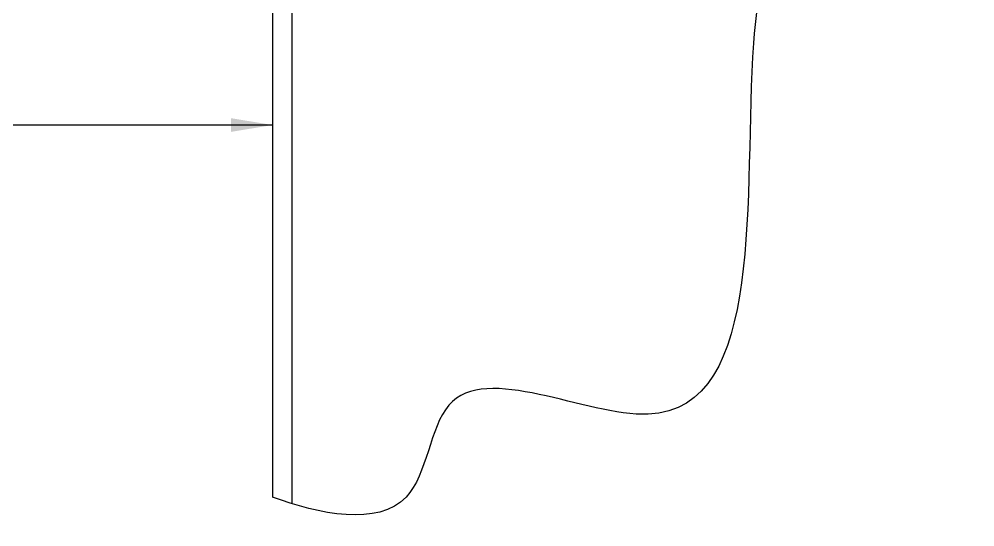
# Model space of a CAD drawing. Header units: metres. Extents: x 0 to 21025, y 0 to 14850.
# Drawn here: x 5630 to 6779, y 10755 to 11365 of the extents above; entities that cross this region are included whole.
import ezdxf

# ---------------------------------------------------------------- set-up
doc = ezdxf.new("R2010")
doc.units = ezdxf.units.M
doc.header["$LTSCALE"] = 25
doc.layers.add('SDM', color=7, linetype='Continuous')
doc.layers.add('SL1', color=8, linetype='Continuous')
doc.styles.add('ROMANS', font='ROMANS.SHX')
doc.dimstyles.new('25___1-25', dxfattribs={"dimscale": 25, "dimtxt": 2.5, "dimasz": 2, "dimexe": 1.5, "dimexo": 1, "dimgap": 0.5, "dimtad": 1, "dimzin": 12, "dimtxsty": 'ROMANS', "dimcen": 0, "dimclrd": 256, "dimclre": 256, "dimclrt": 3, "dimazin": 3, "dimtfac": 1, "dimtmove": 0, "dimatfit": 0, "dimfxl": 1, "dimlwd": -1, "dimlwe": -1, "dimarcsym": 0})

msp = doc.modelspace()

# ---------------------------------------------------------------- linework, layer by layer
at = {"layer": 'SDM'}
msp.add_open_spline([(6652.947, 12642.681), (6680.824, 12578.254), (6735.575, 12451.714), (6589.451, 12294.988), (6701.933, 12087.855), (6807.779, 11885.6), (6739.256, 11612.85), (6538.992, 11516.063), (6489.445, 11247.183), (6544.975, 10760.113), (6129.763, 10986.286), (6116.319, 10742.848), (5989.278, 10770.173), (5934.517, 10790.526)], degree=3, knots=[0, 0, 0, 0, 194.8016966, 382.60436876, 521.24409009, 840.44285447, 1067.48732685, 1275.00950408, 1433.71503451, 1897.58434376, 2137.48786665, 2259.08929892, 2419.64918994, 2419.64918994, 2419.64918994, 2419.64918994], dxfattribs=at)
at = {"layer": 'SL1'}
for p, q in [((5957.517, 12642.681), (5957.517, 10782.66)), ((5934.517, 11561.331), (5934.517, 10790.526))]:
    msp.add_line(p, q, dxfattribs=at)

# ---------------------------------------------------------------- leaders
at = {"layer": 'SDM', "annotation_type": 0, "has_hookline": 1, "hookline_direction": 1, "text_width": 898.81}
msp.add_leader([(5934.517, 11237.775), (5479.75, 11237.775)], dimstyle='25___1-25', override={"dimgap": 0.5, "dimtad": 0}, dxfattribs=at)

doc.saveas('drawing.dxf')
